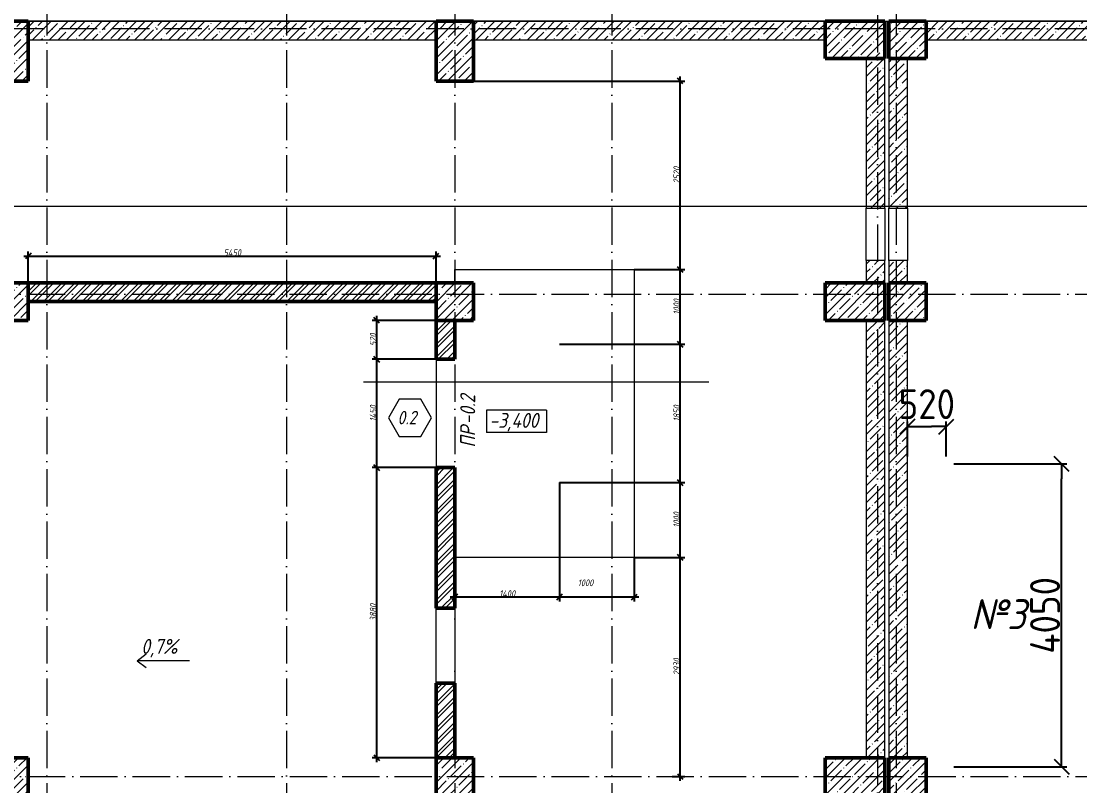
# Model space of a CAD drawing. Header units: millimetres. Extents: x -12989 to 629078, y -109036 to 555275.
# Drawn here: x 576794 to 590944, y 503584 to 513810 of the extents above; entities that cross this region are included whole.
import ezdxf

# ---------------------------------------------------------------- set-up
doc = ezdxf.new("R2010")
doc.units = ezdxf.units.MM
doc.linetypes.add('50_200_ШТРИХ_1Т_ш5_п1_п1_', pattern=[700, 500, -100, 0, -100])
for name, color, linetype, lineweight in [('A-____-____-DIMS', 7, 'Continuous', 9), ('A-DETL-GENF-OTLN-2', 7, 'Continuous', 5), ('A-DOOR-____-IDEN', 7, 'Continuous', 9), ('A-FLOR-____-OTLN', 7, 'Continuous', 9), ('A-GENM-____-IDEN', 7, 'Continuous', 9), ('A-GENM-____-OTLN', 7, 'Continuous', 9), ('A-WALL-____-MCUT-1', 7, 'Continuous', 9), ('A-WALL-____-MCUT-2', 7, 'Continuous', 50), ('A-WALL-____-OTLN', 7, 'Continuous', 9), ('A-WALL-____-PATT-1', 7, 'Continuous', 9), ('A-WALL-FNSH-MCUT-1', 7, 'Continuous', 9), ('G-____-____-DIMS', 7, 'Continuous', 9), ('G-____-____-TEXT', 7, 'Continuous', 9), ('S-COLS-____-MCUT', 7, 'Continuous', 50), ('S-COLS-____-OTLN', 7, 'Continuous', 9), ('S-GRID-____-OTLN-1', 7, '50_200_ШТРИХ_1Т_ш5_п1_п1_', 9)]:
    doc.layers.add(name, color=color, linetype=linetype, lineweight=lineweight)
for name, color, linetype, lineweight, true_color in [('A-DETL-GENF-OTLN-3', 9, 'Continuous', 9, 0x808080), ('A-WALL-____-OTLN-1', 7, 'Continuous', 9, 0x800000), ('A-WALL-____-PATT-2', 7, 'Continuous', 9, 0x787878), ('G-____-____-SYMB-1', 9, 'Continuous', 9, 0x808080)]:
    doc.layers.add(name, color=color, linetype=linetype, lineweight=lineweight, true_color=true_color)
doc.styles.add('ISOCPEUR_I', font='isocpeui.ttf', dxfattribs={"width": 0.9, "height": 2.5})
doc.styles.add('ISOCPEUR_I_2', font='isocpeui.ttf', dxfattribs={"width": 0.85, "height": 2.3})
doc.styles.add('ISOCPEUR_I_3', font='isocpeui.ttf', dxfattribs={"width": 0.85, "height": 2.2})
doc.styles.add('ISOCPEUR_I_4', font='isocpeui.ttf', dxfattribs={"width": 0.85, "height": 2})
doc.styles.add('ISOCPEUR_I_7', font='isocpeui.ttf', dxfattribs={"width": 0.9, "height": 90})
doc.styles.add('СПДС', font='isocpeur.ttf', dxfattribs={"width": 0.9})
doc.dimstyles.new('ISO-1_8_0_9К_СРЕДНИЙ_Кладочные', dxfattribs={"dimscale": 304.8, "dimtxt": 89.638306, "dimasz": 0.246063, "dimexe": 0.19685, "dimexo": 0, "dimgap": 0, "dimtad": 1, "dimdec": 3, "dimrnd": 0.001, "dimdsep": 46, "dimtxsty": 'ISOCPEUR_I_7', "dimblk1": 'OBLIQUE', "dimblk2": 'OBLIQUE', "dimsah": 1, "dimcen": 0.09, "dimdle": 0.19685, "dimazin": 0, "dimtfac": 1, "dimtdec": 4, "dimtix": 1, "dimtmove": 2, "dimatfit": 3, "dimfxl": 1, "dimtvp": 1, "dimtolj": 1, "dimtzin": 0, "dimarcsym": 2})
doc.dimstyles.new('ISO-1_8_0_9К_СРЕДНИЙ_Кладочные_2', dxfattribs={"dimscale": 304.8, "dimtxt": 89.638306, "dimasz": 0.246063, "dimexe": 0.19685, "dimexo": 0, "dimgap": 0, "dimtad": 1, "dimdec": 3, "dimrnd": 0.001, "dimdsep": 46, "dimtxsty": 'ISOCPEUR_I_7', "dimblk1": 'OBLIQUE', "dimblk2": 'OBLIQUE', "dimsah": 1, "dimcen": 0.09, "dimdle": 0.19685, "dimazin": 0, "dimtfac": 1, "dimtdec": 4, "dimtix": 1, "dimtmove": 1, "dimatfit": 3, "dimfxl": 1, "dimtvp": 1, "dimtolj": 1, "dimtzin": 0, "dimarcsym": 2})
doc.dimstyles.new('Размера А3', dxfattribs={"dimtxt": 200, "dimasz": 100, "dimexe": 70, "dimexo": 100, "dimgap": 20, "dimtad": 1, "dimdec": 0, "dimrnd": 10, "dimzin": 0, "dimdsep": 46, "dimtxsty": 'СПДС', "dimblk": 'ARROWHEAD_6', "dimcen": 1, "dimclrd": 256, "dimclre": 256, "dimclrt": 256, "dimazin": 0, "dimtfac": 1, "dimtdec": 0, "dimtmove": 2, "dimatfit": 3, "dimfxl": 1, "dimtolj": 1, "dimtzin": 0, "dimarcsym": 0})
pattern_1 = [(45, (513638.8, 428127.92), (-114.04925, 114.04925), []), (45, (513752.85, 428127.92), (-114.04925, 114.04925), [201.612, -40.322, 3.353, -36.97])]
pattern_2 = [(45, (513638.8, 428127.92), (-85.53659, 85.53659), []), (45, (513695.83, 428127.92), (-85.53659, 85.53659), [])]

# ---------------------------------------------------------------- blocks, each defined once
blk = doc.blocks.new('BSC_Колонна _Прямоугольная - 500х800-V86-АР1_Кладочный план подвала в осях 1-64_Ю-ЯЯ')
at = {"layer": 'S-COLS-____-OTLN'}
h = blk.add_hatch(dxfattribs=at)
h.set_pattern_fill('FP_102', color=256, style=0, pattern_type=2)
h.set_pattern_definition([(225, (63000, 85281.04), (114.04925, -114.04925), []), (225, (62885.95, 85281.04), (114.04925, -114.04925), [201.613, -40.323, 3.353, -36.97])])
h.paths.add_polyline_path([(250, 400), (-250, 400), (-250, -400), (250, -400)], flags=0)
at = {"layer": 'S-COLS-____-MCUT'}
for p, q in [((250, 400), (-250, 400)), ((-250, 400), (-250, -400)), ((250, -400), (250, 400)), ((-250, -400), (250, -400))]:
    blk.add_line(p, q, dxfattribs=at)
blk = doc.blocks.new('BSC_Колонна _Прямоугольная - 500х800-V87-АР1_Кладочный план подвала в осях 1-64_Ю-ЯЯ')
at = {"layer": 'S-COLS-____-OTLN'}
h = blk.add_hatch(dxfattribs=at)
h.set_pattern_fill('FP_103', color=256, style=0, pattern_type=2)
h.set_pattern_definition([(225, (68950, 85281.04), (114.04925, -114.04925), []), (225, (68835.95, 85281.04), (114.04925, -114.04925), [201.613, -40.323, 3.353, -36.97])])
h.paths.add_polyline_path([(250, 400), (-250, 400), (-250, -400), (250, -400)], flags=0)
at = {"layer": 'S-COLS-____-MCUT'}
for p, q in [((250, 400), (-250, 400)), ((-250, 400), (-250, -400)), ((250, -400), (250, 400)), ((-250, -400), (250, -400))]:
    blk.add_line(p, q, dxfattribs=at)
blk = doc.blocks.new('BSC_Колонна _Прямоугольная - 500х800-V88-АР1_Кладочный план подвала в осях 1-64_Ю-ЯЯ')
at = {"layer": 'S-COLS-____-OTLN'}
h = blk.add_hatch(dxfattribs=at)
h.set_pattern_fill('FP_104', color=256, style=0, pattern_type=2)
h.set_pattern_definition([(315, (-85431.04, 74300), (114.04925, 114.04925), []), (315, (-85431.04, 74185.95), (114.04925, 114.04925), [201.613, -40.323, 3.353, -36.97])])
h.paths.add_polyline_path([(-250, 400), (-250, -400), (250, -400), (250, 400)], flags=0)
at = {"layer": 'S-COLS-____-MCUT'}
for p, q in [((250, 400), (-250, 400)), ((-250, 400), (-250, -400)), ((250, -400), (250, 400)), ((-250, -400), (250, -400))]:
    blk.add_line(p, q, dxfattribs=at)
blk = doc.blocks.new('BSC_Колонна _Прямоугольная - 500х800-V89-АР1_Кладочный план подвала в осях 1-64_Ю-ЯЯ')
at = {"layer": 'S-COLS-____-OTLN'}
h = blk.add_hatch(dxfattribs=at)
h.set_pattern_fill('FP_105', color=256, style=0, pattern_type=2)
h.set_pattern_definition([(315, (-81931.04, 74300), (114.04925, 114.04925), []), (315, (-81931.04, 74185.95), (114.04925, 114.04925), [201.613, -40.323, 3.353, -36.97])])
h.paths.add_polyline_path([(-250, 400), (-250, -400), (250, -400), (250, 400)], flags=0)
at = {"layer": 'S-COLS-____-MCUT'}
for p, q in [((250, 400), (-250, 400)), ((-250, 400), (-250, -400)), ((250, -400), (250, 400)), ((-250, -400), (250, -400))]:
    blk.add_line(p, q, dxfattribs=at)
blk = doc.blocks.new('BSC_Колонна _Прямоугольная - 500х800-V90-АР1_Кладочный план подвала в осях 1-64_Ю-ЯЯ')
at = {"layer": 'S-COLS-____-OTLN'}
h = blk.add_hatch(dxfattribs=at)
h.set_pattern_fill('FP_106', color=256, style=0, pattern_type=2)
h.set_pattern_definition([(315, (-75581.04, 74300), (114.04925, 114.04925), []), (315, (-75581.04, 74185.95), (114.04925, 114.04925), [201.613, -40.323, 3.353, -36.97])])
h.paths.add_polyline_path([(-250, 400), (-250, -400), (250, -400), (250, 400)], flags=0)
at = {"layer": 'S-COLS-____-MCUT'}
for p, q in [((250, 400), (-250, 400)), ((-250, 400), (-250, -400)), ((250, -400), (250, 400)), ((-250, -400), (250, -400))]:
    blk.add_line(p, q, dxfattribs=at)
blk = doc.blocks.new('BSC_Колонна _Прямоугольная - 500х500-V102-АР1_Кладочный план подвала в осях 1-64_Ю-ЯЯ')
at = {"layer": 'S-COLS-____-OTLN'}
h = blk.add_hatch(dxfattribs=at)
h.set_pattern_fill('FP_118', color=256, style=0, pattern_type=2)
h.set_pattern_definition([(45, (-75000, -85431.04), (-114.04925, 114.04925), []), (45, (-74885.95, -85431.04), (-114.04925, 114.04925), [201.613, -40.323, 3.353, -36.97])])
h.paths.add_polyline_path([(-250, -250), (250, -250), (250, 250), (-250, 250)], flags=0)
at = {"layer": 'S-COLS-____-MCUT'}
for p, q in [((250, 250), (-250, 250)), ((-250, 250), (-250, -250)), ((250, -250), (250, 250)), ((-250, -250), (250, -250))]:
    blk.add_line(p, q, dxfattribs=at)
blk = doc.blocks.new('BSC_Колонна _Прямоугольная - 500х500-V103-АР1_Кладочный план подвала в осях 1-64_Ю-ЯЯ')
at = {"layer": 'S-COLS-____-OTLN'}
h = blk.add_hatch(dxfattribs=at)
h.set_pattern_fill('FP_119', color=256, style=0, pattern_type=2)
h.set_pattern_definition([(45, (-75000, -75581.04), (-114.04925, 114.04925), []), (45, (-74885.95, -75581.04), (-114.04925, 114.04925), [201.613, -40.323, 3.353, -36.97])])
h.paths.add_polyline_path([(-250, -250), (250, -250), (250, 250), (-250, 250)], flags=0)
at = {"layer": 'S-COLS-____-MCUT'}
for p, q in [((250, 250), (-250, 250)), ((-250, 250), (-250, -250)), ((250, -250), (250, 250)), ((-250, -250), (250, -250))]:
    blk.add_line(p, q, dxfattribs=at)
blk = doc.blocks.new('BSC_Колонна _Прямоугольная - 500х500-V157-АР1_Кладочный план подвала в осях 1-64_Ю-ЯЯ')
at = {"layer": 'S-COLS-____-OTLN'}
h = blk.add_hatch(dxfattribs=at)
h.set_pattern_fill('FP_174', color=256, style=0, pattern_type=2)
h.set_pattern_definition([(45, (-68950, -81931.04), (-114.04925, 114.04925), []), (45, (-68835.95, -81931.04), (-114.04925, 114.04925), [201.613, -40.323, 3.353, -36.97])])
h.paths.add_polyline_path([(-250, -250), (250, -250), (250, 250), (-250, 250)], flags=0)
at = {"layer": 'S-COLS-____-MCUT'}
for p, q in [((250, 250), (-250, 250)), ((-250, 250), (-250, -250)), ((250, -250), (250, 250)), ((-250, -250), (250, -250))]:
    blk.add_line(p, q, dxfattribs=at)
blk = doc.blocks.new('BSC_Колонна _Прямоугольная - 500х500-V158-АР1_Кладочный план подвала в осях 1-64_Ю-ЯЯ')
at = {"layer": 'S-COLS-____-OTLN'}
h = blk.add_hatch(dxfattribs=at)
h.set_pattern_fill('FP_175', color=256, style=0, pattern_type=2)
h.set_pattern_definition([(45, (-63000, -81931.04), (-114.04925, 114.04925), []), (45, (-62885.95, -81931.04), (-114.04925, 114.04925), [201.613, -40.323, 3.353, -36.97])])
h.paths.add_polyline_path([(-250, -250), (250, -250), (250, 250), (-250, 250)], flags=0)
at = {"layer": 'S-COLS-____-MCUT'}
for p, q in [((250, 250), (-250, 250)), ((-250, 250), (-250, -250)), ((250, -250), (250, 250)), ((-250, -250), (250, -250))]:
    blk.add_line(p, q, dxfattribs=at)
blk = doc.blocks.new('BSC_Колонна _Прямоугольная - 500х500-V160-АР1_Кладочный план подвала в осях 1-64_Ю-ЯЯ')
at = {"layer": 'S-COLS-____-OTLN'}
h = blk.add_hatch(dxfattribs=at)
h.set_pattern_fill('FP_177', color=256, style=0, pattern_type=2)
h.set_pattern_definition([(45, (-68950, -75581.04), (-114.04925, 114.04925), []), (45, (-68835.95, -75581.04), (-114.04925, 114.04925), [201.613, -40.323, 3.353, -36.97])])
h.paths.add_polyline_path([(-250, -250), (250, -250), (250, 250), (-250, 250)], flags=0)
at = {"layer": 'S-COLS-____-MCUT'}
for p, q in [((250, 250), (-250, 250)), ((-250, 250), (-250, -250)), ((250, -250), (250, 250)), ((-250, -250), (250, -250))]:
    blk.add_line(p, q, dxfattribs=at)
blk = doc.blocks.new('BSC_Колонна _Прямоугольная - 500х500-V161-АР1_Кладочный план подвала в осях 1-64_Ю-ЯЯ')
at = {"layer": 'S-COLS-____-OTLN'}
h = blk.add_hatch(dxfattribs=at)
h.set_pattern_fill('FP_178', color=256, style=0, pattern_type=2)
h.set_pattern_definition([(45, (-63000, -75581.04), (-114.04925, 114.04925), []), (45, (-62885.95, -75581.04), (-114.04925, 114.04925), [201.613, -40.323, 3.353, -36.97])])
h.paths.add_polyline_path([(-250, -250), (250, -250), (250, 250), (-250, 250)], flags=0)
at = {"layer": 'S-COLS-____-MCUT'}
for p, q in [((250, 250), (-250, 250)), ((-250, 250), (-250, -250)), ((250, -250), (250, 250)), ((-250, -250), (250, -250))]:
    blk.add_line(p, q, dxfattribs=at)
blk = doc.blocks.new('АР_Перемычка - АР_Перемычка-28769347-АР1_Кладочный план подвала в осях 1-64_Ю-ЯЯ')
at = {"layer": 'A-GENM-____-OTLN'}
blk.add_line((-250, -125), (-243, -125), dxfattribs=at)
blk = doc.blocks.new('DET_L_Имитация разреза_ISO2-5 - Верх-27490002-АР1_Кладочный план подвала в осях 1-64_Ю-ЯЯ')
at = {"layer": 'A-DETL-GENF-OTLN-3'}
blk.add_line((143, 0), (4757, 0), dxfattribs=at)
blk = doc.blocks.new('Высотные отметки - 9_5х3_5_h_-17668430-АР1_Кладочный план подвала в осях 1-64_Ю-ЯЯ')
at = {"layer": 'G-____-____-DIMS'}
for p, q in [((-4, 3), (-4, 0)), ((4, 3), (-4, 3)), ((4, 3), (4, 0)), ((4, 0), (-4, 0))]:
    blk.add_line(p, q, dxfattribs=at)
blk = doc.blocks.new('_Oblique')
at = {"color": 0, "linetype": 'ByBlock', "lineweight": -2}
blk.add_line((-0.5, -0.5), (0.5, 0.5), dxfattribs=at)
blk = doc.blocks.new('*D6629')
at = {"layer": 'A-____-____-DIMS', "color": 0, "lineweight": -2, "transparency": 16777216}
for p, q in [((584989, 506639), (585662, 506639)), ((585602, 503649), (585602, 506699)), ((585495, 503709), (585662, 503709))]:
    blk.add_line(p, q, dxfattribs=at)
at = {"layer": 'Defpoints', "color": 0, "transparency": 16777216}
for p in [(584989, 506639), (585602, 506639), (585495, 503709)]:
    blk.add_point(p, dxfattribs=at)
at = {"layer": 'A-____-____-DIMS', "color": 0, "lineweight": -2, "transparency": 16777216, "xscale": 75, "yscale": 75, "zscale": 75}
for p, rotation in [((585602, 506639), 90), ((585602, 503709), 270)]:
    blk.add_blockref('_Oblique', p, dxfattribs=dict(at, rotation=rotation))
at = {"layer": 'A-____-____-DIMS', "color": 0, "transparency": 16777216, "insert": (585557, 505174), "char_height": 90, "width": 546.1, "attachment_point": 5, "rotation": 90, "style": 'ISOCPEUR_I_7'}
blk.add_mtext('\\A1;2930', dxfattribs=at)
blk = doc.blocks.new('*D6630')
at = {"layer": 'A-____-____-DIMS', "color": 0, "lineweight": -2, "transparency": 16777216}
for p, q in [((585602, 506579), (585602, 507699)), ((583989, 507639), (585662, 507639)), ((584989, 506639), (585662, 506639))]:
    blk.add_line(p, q, dxfattribs=at)
at = {"layer": 'Defpoints', "color": 0, "transparency": 16777216}
for p in [(583989, 507639), (585602, 507639), (584989, 506639)]:
    blk.add_point(p, dxfattribs=at)
at = {"layer": 'A-____-____-DIMS', "color": 0, "lineweight": -2, "transparency": 16777216, "xscale": 75, "yscale": 75, "zscale": 75}
for p, rotation in [((585602, 507639), 90), ((585602, 506639), 270)]:
    blk.add_blockref('_Oblique', p, dxfattribs=dict(at, rotation=rotation))
at = {"layer": 'A-____-____-DIMS', "color": 0, "transparency": 16777216, "insert": (585557, 507139), "char_height": 90, "width": 504.73, "attachment_point": 5, "rotation": 90, "style": 'ISOCPEUR_I_7'}
blk.add_mtext('\\A1;1000', dxfattribs=at)
blk = doc.blocks.new('*D6631')
at = {"layer": 'A-____-____-DIMS', "color": 0, "lineweight": -2, "transparency": 16777216}
for p, q in [((585602, 507579), (585602, 509549)), ((583989, 509489), (585662, 509489)), ((583989, 507639), (585662, 507639))]:
    blk.add_line(p, q, dxfattribs=at)
at = {"layer": 'Defpoints', "color": 0, "transparency": 16777216}
for p in [(583989, 509489), (585602, 509489), (583989, 507639)]:
    blk.add_point(p, dxfattribs=at)
at = {"layer": 'A-____-____-DIMS', "color": 0, "lineweight": -2, "transparency": 16777216, "xscale": 75, "yscale": 75, "zscale": 75}
for p, rotation in [((585602, 509489), 90), ((585602, 507639), 270)]:
    blk.add_blockref('_Oblique', p, dxfattribs=dict(at, rotation=rotation))
at = {"layer": 'A-____-____-DIMS', "color": 0, "transparency": 16777216, "insert": (585557, 508564), "char_height": 90, "width": 504.73, "attachment_point": 5, "rotation": 90, "style": 'ISOCPEUR_I_7'}
blk.add_mtext('\\A1;1850', dxfattribs=at)
blk = doc.blocks.new('*D6632')
at = {"layer": 'A-____-____-DIMS', "color": 0, "lineweight": -2, "transparency": 16777216}
for p, q in [((585602, 509429), (585602, 510549)), ((584989, 510489), (585662, 510489)), ((583989, 509489), (585662, 509489))]:
    blk.add_line(p, q, dxfattribs=at)
at = {"layer": 'Defpoints', "color": 0, "transparency": 16777216}
for p in [(584989, 510489), (585602, 510489), (583989, 509489)]:
    blk.add_point(p, dxfattribs=at)
at = {"layer": 'A-____-____-DIMS', "color": 0, "lineweight": -2, "transparency": 16777216, "xscale": 75, "yscale": 75, "zscale": 75}
for p, rotation in [((585602, 510489), 90), ((585602, 509489), 270)]:
    blk.add_blockref('_Oblique', p, dxfattribs=dict(at, rotation=rotation))
at = {"layer": 'A-____-____-DIMS', "color": 0, "transparency": 16777216, "insert": (585557, 509989), "char_height": 90, "width": 504.73, "attachment_point": 5, "rotation": 90, "style": 'ISOCPEUR_I_7'}
blk.add_mtext('\\A1;1000', dxfattribs=at)
blk = doc.blocks.new('*D6633')
at = {"layer": 'A-____-____-DIMS', "color": 0, "lineweight": -2, "transparency": 16777216}
for p, q in [((582839, 513009), (585662, 513009)), ((585602, 510429), (585602, 513069)), ((584989, 510489), (585662, 510489))]:
    blk.add_line(p, q, dxfattribs=at)
at = {"layer": 'Defpoints', "color": 0, "transparency": 16777216}
for p in [(582839, 513009), (585602, 513009), (584989, 510489)]:
    blk.add_point(p, dxfattribs=at)
at = {"layer": 'A-____-____-DIMS', "color": 0, "lineweight": -2, "transparency": 16777216, "xscale": 75, "yscale": 75, "zscale": 75}
for p, rotation in [((585602, 513009), 90), ((585602, 510489), 270)]:
    blk.add_blockref('_Oblique', p, dxfattribs=dict(at, rotation=rotation))
at = {"layer": 'A-____-____-DIMS', "color": 0, "transparency": 16777216, "insert": (585557, 511749), "char_height": 90, "width": 546.1, "attachment_point": 5, "rotation": 90, "style": 'ISOCPEUR_I_7'}
blk.add_mtext('\\A1;2520', dxfattribs=at)
blk = doc.blocks.new('*D6634')
at = {"layer": 'A-____-____-DIMS', "color": 0, "lineweight": -2, "transparency": 16777216}
for p, q in [((583989, 507639), (583989, 506049)), ((584989, 506639), (584989, 506049)), ((585049, 506109), (583929, 506109))]:
    blk.add_line(p, q, dxfattribs=at)
at = {"layer": 'Defpoints', "color": 0, "transparency": 16777216}
for p in [(583989, 507639), (584989, 506639), (583989, 506109)]:
    blk.add_point(p, dxfattribs=at)
at = {"layer": 'A-____-____-DIMS', "color": 0, "lineweight": -2, "transparency": 16777216, "xscale": 75, "yscale": 75, "zscale": 75, "rotation": 180}
blk.add_blockref('_Oblique', (583989, 506109), dxfattribs=at)
at = {"layer": 'A-____-____-DIMS', "color": 0, "lineweight": -2, "transparency": 16777216, "xscale": 75, "yscale": 75, "zscale": 75}
blk.add_blockref('_Oblique', (584989, 506109), dxfattribs=at)
at = {"layer": 'A-____-____-DIMS', "color": 0, "transparency": 16777216, "insert": (584233, 506344), "char_height": 90, "width": 504.73, "attachment_point": 1, "line_spacing_factor": 1.149209, "style": 'ISOCPEUR_I_7'}
blk.add_mtext('\\A1;1000', dxfattribs=at)
blk = doc.blocks.new('*D6635')
at = {"layer": 'A-____-____-DIMS', "color": 0, "lineweight": -2, "transparency": 16777216}
for p, q in [((583989, 507639), (583989, 506049)), ((582589, 506003), (582589, 506169)), ((584049, 506109), (582529, 506109))]:
    blk.add_line(p, q, dxfattribs=at)
at = {"layer": 'Defpoints', "color": 0, "transparency": 16777216}
for p in [(583989, 507639), (582589, 506109), (582589, 506003)]:
    blk.add_point(p, dxfattribs=at)
at = {"layer": 'A-____-____-DIMS', "color": 0, "lineweight": -2, "transparency": 16777216, "xscale": 75, "yscale": 75, "zscale": 75, "rotation": 180}
blk.add_blockref('_Oblique', (582589, 506109), dxfattribs=at)
at = {"layer": 'A-____-____-DIMS', "color": 0, "lineweight": -2, "transparency": 16777216, "xscale": 75, "yscale": 75, "zscale": 75}
blk.add_blockref('_Oblique', (583989, 506109), dxfattribs=at)
at = {"layer": 'A-____-____-DIMS', "color": 0, "transparency": 16777216, "insert": (583289, 506154), "char_height": 90, "width": 521.28, "attachment_point": 5, "style": 'ISOCPEUR_I_7'}
blk.add_mtext('\\A1;1400', dxfattribs=at)
blk = doc.blocks.new('Марка проема - марка проема-27336095-АР1_Кладочный план подвала в осях 1-64_Ю-ЯЯ')
at = {"layer": 'A-DOOR-____-IDEN'}
for p, q in [((-1.44, 0.16), (-2.88, -2.33)), ((1.44, 0.16), (-1.44, 0.16)), ((2.88, -2.33), (1.44, 0.16)), ((-2.88, -2.33), (-1.44, -4.82)), ((1.44, -4.82), (2.88, -2.33)), ((-1.44, -4.82), (1.44, -4.82))]:
    blk.add_line(p, q, dxfattribs=at)
blk = doc.blocks.new('*D6695')
at = {"layer": 'A-____-____-DIMS', "color": 0, "lineweight": -2, "transparency": 16777216}
for p, q in [((576829, 510669), (582399, 510669)), ((576889, 510309), (576889, 510729)), ((582339, 510309), (582339, 510729))]:
    blk.add_line(p, q, dxfattribs=at)
at = {"layer": 'Defpoints', "color": 0, "transparency": 16777216}
for p in [(582339, 510669), (576889, 510309), (582339, 510309)]:
    blk.add_point(p, dxfattribs=at)
at = {"layer": 'A-____-____-DIMS', "color": 0, "lineweight": -2, "transparency": 16777216, "xscale": 75, "yscale": 75, "zscale": 75, "rotation": 180}
blk.add_blockref('_Oblique', (576889, 510669), dxfattribs=at)
at = {"layer": 'A-____-____-DIMS', "color": 0, "lineweight": -2, "transparency": 16777216, "xscale": 75, "yscale": 75, "zscale": 75}
blk.add_blockref('_Oblique', (582339, 510669), dxfattribs=at)
at = {"layer": 'A-____-____-DIMS', "color": 0, "transparency": 16777216, "insert": (579614, 510714), "char_height": 90, "width": 562.65, "attachment_point": 5, "style": 'ISOCPEUR_I_7'}
blk.add_mtext('\\A1;5450', dxfattribs=at)
blk = doc.blocks.new('*D6701')
at = {"layer": 'A-____-____-DIMS', "color": 0, "lineweight": -2, "transparency": 16777216}
for p, q in [((581544, 509869), (581544, 509229)), ((582339, 509809), (581484, 509809)), ((582331, 509289), (581484, 509289))]:
    blk.add_line(p, q, dxfattribs=at)
at = {"layer": 'Defpoints', "color": 0, "transparency": 16777216}
for p in [(582339, 509809), (581544, 509289), (582331, 509289)]:
    blk.add_point(p, dxfattribs=at)
at = {"layer": 'A-____-____-DIMS', "color": 0, "lineweight": -2, "transparency": 16777216, "xscale": 75, "yscale": 75, "zscale": 75}
for p, rotation in [((581544, 509809), 90), ((581544, 509289), 270)]:
    blk.add_blockref('_Oblique', p, dxfattribs=dict(at, rotation=rotation))
at = {"layer": 'A-____-____-DIMS', "color": 0, "transparency": 16777216, "insert": (581499, 509549), "char_height": 90, "width": 409.58, "attachment_point": 5, "rotation": 90, "style": 'ISOCPEUR_I_7'}
blk.add_mtext('\\A1;520', dxfattribs=at)
blk = doc.blocks.new('*D6702')
at = {"layer": 'A-____-____-DIMS', "color": 0, "lineweight": -2, "transparency": 16777216}
for p, q in [((582331, 509289), (581484, 509289)), ((581544, 509349), (581544, 507779)), ((582331, 507839), (581484, 507839))]:
    blk.add_line(p, q, dxfattribs=at)
at = {"layer": 'Defpoints', "color": 0, "transparency": 16777216}
for p in [(582331, 509289), (581544, 507839), (582331, 507839)]:
    blk.add_point(p, dxfattribs=at)
at = {"layer": 'A-____-____-DIMS', "color": 0, "lineweight": -2, "transparency": 16777216, "xscale": 75, "yscale": 75, "zscale": 75}
for p, rotation in [((581544, 509289), 90), ((581544, 507839), 270)]:
    blk.add_blockref('_Oblique', p, dxfattribs=dict(at, rotation=rotation))
at = {"layer": 'A-____-____-DIMS', "color": 0, "transparency": 16777216, "insert": (581499, 508564), "char_height": 90, "width": 521.28, "attachment_point": 5, "rotation": 90, "style": 'ISOCPEUR_I_7'}
blk.add_mtext('\\A1;1450', dxfattribs=at)
blk = doc.blocks.new('*D6703')
at = {"layer": 'A-____-____-DIMS', "color": 0, "lineweight": -2, "transparency": 16777216}
for p, q in [((582331, 507839), (581484, 507839)), ((581544, 507899), (581544, 503899)), ((582339, 503959), (581484, 503959))]:
    blk.add_line(p, q, dxfattribs=at)
at = {"layer": 'Defpoints', "color": 0, "transparency": 16777216}
for p in [(582331, 507839), (581544, 503959), (582339, 503959)]:
    blk.add_point(p, dxfattribs=at)
at = {"layer": 'A-____-____-DIMS', "color": 0, "lineweight": -2, "transparency": 16777216, "xscale": 75, "yscale": 75, "zscale": 75}
for p, rotation in [((581544, 507839), 90), ((581544, 503959), 270)]:
    blk.add_blockref('_Oblique', p, dxfattribs=dict(at, rotation=rotation))
at = {"layer": 'A-____-____-DIMS', "color": 0, "transparency": 16777216, "insert": (581499, 505899), "char_height": 90, "width": 546.1, "attachment_point": 5, "rotation": 90, "style": 'ISOCPEUR_I_7'}
blk.add_mtext('\\A1;3880', dxfattribs=at)
blk = doc.blocks.new('ARROWHEAD_6')
at = {"color": 0, "linetype": 'Continuous'}
for p, q in [((0, 0), (-1, 0)), ((-0.5, -0.5), (0.5, 0.5))]:
    blk.add_line(p, q, dxfattribs=at)
blk = doc.blocks.new('*D6345')
at = {"lineweight": -2, "transparency": 16777216}
for p, q in [((589259, 507889), (590769, 507889)), ((590699, 504039), (590699, 507689)), ((589259, 503839), (590769, 503839))]:
    blk.add_line(p, q, dxfattribs=at)
at = {"layer": 'Defpoints', "color": 0, "transparency": 16777216}
for p in [(589159, 507889), (590699, 507889), (589159, 503839)]:
    blk.add_point(p, dxfattribs=at)
at = {"lineweight": -2, "transparency": 16777216, "xscale": 200, "yscale": 200, "zscale": 200}
for p, rotation in [((590699, 507889), 90), ((590699, 503839), 270)]:
    blk.add_blockref('ARROWHEAD_6', p, dxfattribs=dict(at, rotation=rotation))
at = {"lineweight": 25, "transparency": 16777216, "insert": (590479, 505864), "char_height": 400, "attachment_point": 5, "rotation": 90, "style": 'СПДС'}
blk.add_mtext('\\A1;4050', dxfattribs=at)
blk = doc.blocks.new('*D6346')
at = {"lineweight": -2, "transparency": 16777216}
for p, q in [((588639, 507989), (588639, 508458)), ((589159, 507989), (589159, 508458)), ((588839, 508388), (588959, 508388))]:
    blk.add_line(p, q, dxfattribs=at)
at = {"layer": 'Defpoints', "color": 0, "transparency": 16777216}
for p in [(589159, 508388), (588639, 507889), (589159, 507889)]:
    blk.add_point(p, dxfattribs=at)
at = {"lineweight": -2, "transparency": 16777216, "xscale": 200, "yscale": 200, "zscale": 200, "rotation": 180}
blk.add_blockref('ARROWHEAD_6', (588639, 508388), dxfattribs=at)
at = {"lineweight": -2, "transparency": 16777216, "xscale": 200, "yscale": 200, "zscale": 200}
blk.add_blockref('ARROWHEAD_6', (589159, 508388), dxfattribs=at)
at = {"lineweight": 25, "transparency": 16777216, "insert": (588899, 508688), "char_height": 400, "attachment_point": 5, "style": 'СПДС'}
blk.add_mtext('\\A1;520', dxfattribs=at)

msp = doc.modelspace()

# ---------------------------------------------------------------- hatches: boundary and pattern name
at = {"layer": 'A-WALL-____-PATT-1'}
h = msp.add_hatch(dxfattribs=at)
h.set_pattern_fill('FP_1', color=256, style=0, pattern_type=2)
h.set_pattern_definition(pattern_1)
h.paths.add_polyline_path([(582338.8036, 513558.9591), (582338.8036, 513808.9591), (576888.8036, 513808.9591), (576888.8036, 513558.9591), (577253.5231, 513558.9591)], flags=0)
h = msp.add_hatch(dxfattribs=at)
h.set_pattern_fill('FP_1', color=256, style=0, pattern_type=2)
h.set_pattern_definition(pattern_1)
h.paths.add_polyline_path([(587538.8036, 513558.9591), (587538.8036, 513808.9591), (582838.8036, 513808.9591), (582838.8036, 513558.9591), (584323.3905, 513558.9591)], flags=0)
h = msp.add_hatch(dxfattribs=at)
h.set_pattern_fill('FP_1', color=256, style=0, pattern_type=2)
h.set_pattern_definition(pattern_1)
h.paths.add_polyline_path([(588888.8036, 513558.9591), (591138.8036, 513558.9591), (591138.8036, 513808.9591), (588888.8036, 513808.9591)], flags=0)
h = msp.add_hatch(dxfattribs=at)
h.set_pattern_fill('FP_1', color=256, style=0, pattern_type=2)
h.set_pattern_definition(pattern_1)
h.paths.add_polyline_path([(588338.8036, 510308.9591), (588338.8036, 510608.9591), (588088.8036, 510608.9591), (588088.8036, 510308.9591)], flags=0)
h.paths.add_polyline_path([(588338.8036, 511308.9591), (588338.8036, 513308.9591), (588088.8036, 513308.9591), (588088.8036, 511308.9591)], flags=0)
h = msp.add_hatch(dxfattribs=at)
h.set_pattern_fill('FP_1', color=256, style=0, pattern_type=2)
h.set_pattern_definition(pattern_1)
h.paths.add_polyline_path([(588388.8036, 510308.9591), (588638.8036, 510308.9591), (588638.8036, 510608.9591), (588388.8036, 510608.9591)], flags=0)
h.paths.add_polyline_path([(588388.8036, 511308.9591), (588638.8036, 511308.9591), (588638.8036, 513308.9591), (588388.8036, 513308.9591)], flags=0)
h = msp.add_hatch(dxfattribs=at)
h.set_pattern_fill('FP_1', color=256, style=0, pattern_type=2)
h.set_pattern_definition(pattern_1)
h.paths.add_polyline_path([(588088.8036, 503958.9591), (588338.8036, 503958.9591), (588338.8036, 509808.9591), (588088.8036, 509808.9591), (588088.8036, 507954.972)], flags=0)
h = msp.add_hatch(dxfattribs=at)
h.set_pattern_fill('FP_1', color=256, style=0, pattern_type=2)
h.set_pattern_definition(pattern_1)
h.paths.add_polyline_path([(588388.8036, 503958.9591), (588638.8036, 503958.9591), (588638.8036, 509808.9591), (588388.8036, 509808.9591), (588388.8036, 507954.972)], flags=0)
at = {"layer": 'A-WALL-____-PATT-2'}
h = msp.add_hatch(dxfattribs=at)
h.set_pattern_fill('FP_53', color=256, style=0, pattern_type=2)
h.set_pattern_definition(pattern_2)
h.paths.add_polyline_path([(576888.8036, 510058.9591), (582338.8036, 510058.9591), (582338.8036, 510308.9591), (576888.8036, 510308.9591)], flags=0)
h = msp.add_hatch(dxfattribs=at)
h.set_pattern_fill('FP_53', color=256, style=0, pattern_type=2)
h.set_pattern_definition(pattern_2)
h.paths.add_polyline_path([(582588.8036, 503958.9591), (582588.8036, 504958.9591), (582338.8036, 504958.9591), (582338.8036, 503958.9591)], flags=0)
h.paths.add_polyline_path([(582338.8036, 505958.9591), (582588.8036, 505958.9591), (582588.8036, 507838.9591), (582338.8036, 507838.9591)], flags=0)
h.paths.add_polyline_path([(582588.8036, 509288.9591), (582588.8036, 509808.9591), (582338.8036, 509808.9591), (582338.8036, 509288.9591)], flags=0)
at = {"layer": 'S-COLS-____-OTLN'}
h = msp.add_hatch(dxfattribs=at)
h.set_pattern_fill('FP_1', color=256, style=0, pattern_type=2)
h.set_pattern_definition(pattern_1)
h.paths.add_polyline_path([(588888.8036, 509808.9591), (588888.8036, 510308.9591), (588388.8036, 510308.9591), (588388.8036, 509808.9591)], flags=0)

# ---------------------------------------------------------------- linework, layer by layer
at = {"layer": 'A-FLOR-____-OTLN'}
for p, q in [((582588.8036, 510488.9591), (584988.8036, 510488.9591)), ((582588.8036, 510308.9591), (582588.8036, 510488.9591)), ((584988.8036, 510488.9591), (584988.8036, 506638.9591)), ((582338.8036, 509288.9591), (582338.8036, 507838.9591)), ((584988.8036, 506638.9591), (582588.8036, 506638.9591))]:
    msp.add_line(p, q, dxfattribs=at)
at = {"layer": 'A-WALL-____-MCUT-1'}
for p, q in [((582338.8036, 513808.9591), (576888.8036, 513808.9591)), ((587538.8036, 513808.9591), (582838.8036, 513808.9591)), ((588888.8036, 513808.9591), (591138.8036, 513808.9591)), ((591138.8036, 513808.9591), (588888.8036, 513808.9591)), ((576888.8036, 513558.9591), (582338.8036, 513558.9591)), ((582838.8036, 513558.9591), (587538.8036, 513558.9591)), ((588888.8036, 513558.9591), (591138.8036, 513558.9591)), ((588088.8036, 513308.9591), (588088.8036, 511308.9591)), ((588338.8036, 511308.9591), (588338.8036, 513308.9591)), ((588388.8036, 513308.9591), (588388.8036, 511308.9591)), ((588638.8036, 511308.9591), (588638.8036, 513308.9591)), ((588088.8036, 511308.9591), (588338.8036, 511308.9591)), ((588388.8036, 511308.9591), (588638.8036, 511308.9591)), ((588338.8036, 510608.9591), (588088.8036, 510608.9591)), ((588088.8036, 510608.9591), (588088.8036, 510308.9591)), ((588338.8036, 510308.9591), (588338.8036, 510608.9591)), ((588638.8036, 510608.9591), (588388.8036, 510608.9591)), ((588388.8036, 510608.9591), (588388.8036, 510308.9591)), ((588638.8036, 510308.9591), (588638.8036, 510608.9591)), ((588388.8036, 510308.9591), (588638.8036, 510308.9591)), ((588088.8036, 509808.9591), (588088.8036, 503958.9591)), ((588338.8036, 503958.9591), (588338.8036, 509808.9591)), ((588388.8036, 509808.9591), (588388.8036, 503958.9591)), ((588638.8036, 509808.9591), (588388.8036, 509808.9591)), ((588638.8036, 503958.9591), (588638.8036, 509808.9591))]:
    msp.add_line(p, q, dxfattribs=at)
at = {"layer": 'A-WALL-____-MCUT-2'}
for p, q in [((582338.8036, 510308.9591), (576888.8036, 510308.9591)), ((576888.8036, 510058.9591), (582338.8036, 510058.9591)), ((582338.8036, 509808.9591), (582338.8036, 509288.9591)), ((582588.8036, 509288.9591), (582588.8036, 509808.9591)), ((582338.8036, 509288.9591), (582588.8036, 509288.9591)), ((582588.8036, 507838.9591), (582338.8036, 507838.9591)), ((582338.8036, 507838.9591), (582338.8036, 505958.9591)), ((582588.8036, 505958.9591), (582588.8036, 507838.9591)), ((582338.8036, 505958.9591), (582588.8036, 505958.9591)), ((582588.8036, 504958.9591), (582338.8036, 504958.9591)), ((582338.8036, 504958.9591), (582338.8036, 503958.9591)), ((582588.8036, 503958.9591), (582588.8036, 504958.9591))]:
    msp.add_line(p, q, dxfattribs=at)
at = {"layer": 'A-WALL-____-OTLN'}
for p, q in [((588088.8036, 510608.9591), (588088.8036, 511308.9591)), ((588338.8036, 511308.9591), (588338.8036, 510608.9591)), ((588388.8036, 510608.9591), (588388.8036, 511308.9591)), ((588638.8036, 511308.9591), (588638.8036, 510608.9591))]:
    msp.add_line(p, q, dxfattribs=at)
at = {"layer": 'A-WALL-____-OTLN-1'}
for p, q in [((582338.8036, 504958.9591), (582338.8036, 505958.9591)), ((582588.8036, 505958.9591), (582588.8036, 504958.9591))]:
    msp.add_line(p, q, dxfattribs=at)
at = {"layer": 'A-WALL-FNSH-MCUT-1'}
for p, q in [((576888.8036, 513808.9591), (582338.8036, 513808.9591)), ((582838.8036, 513808.9591), (587538.8036, 513808.9591)), ((588338.8036, 513808.9591), (588388.8036, 513808.9591))]:
    msp.add_line(p, q, dxfattribs=at)
at = {"layer": 'G-____-____-DIMS'}
for p, q in [((578344.8232, 505257.6798), (578464.8232, 505349.7591)), ((578344.8232, 505257.6798), (578464.8232, 505165.6006)), ((579044.8232, 505257.6798), (578344.8232, 505257.6798))]:
    msp.add_line(p, q, dxfattribs=at)
at = {"layer": 'G-____-____-SYMB-1'}
msp.add_line((508776.7007, 511336.9697), (617769.1542, 511336.9697), dxfattribs=at)
at = {"layer": 'S-COLS-____-MCUT'}
for p, q in [((588888.8036, 510308.9591), (588388.8036, 510308.9591)), ((588388.8036, 510308.9591), (588388.8036, 509808.9591)), ((588888.8036, 509808.9591), (588888.8036, 510308.9591)), ((588388.8036, 509808.9591), (588888.8036, 509808.9591))]:
    msp.add_line(p, q, dxfattribs=at)
at = {"layer": 'S-GRID-____-OTLN-1'}
for p, q in [((577138.8036, 519020.7686), (577138.8036, 481183.844)), ((580338.8036, 519020.7686), (580338.8036, 481019.505)), ((582588.8036, 519020.7686), (582588.8036, 468222.3269)), ((584688.8036, 519020.7686), (584688.8036, 468222.3269)), ((588488.8036, 519020.7686), (588488.8036, 468222.3269)), ((588238.8036, 518792.9277), (588238.8036, 468541.1622)), ((617713.2102, 513708.9591), (508970.0334, 513708.9591)), ((508970.0334, 510158.9591), (617713.2102, 510158.9591)), ((562880.8213, 503708.9591), (617713.2102, 503708.9591))]:
    msp.add_line(p, q, dxfattribs=at)

# ---------------------------------------------------------------- block references
at = {"layer": 'A-DETL-GENF-OTLN-2'}
msp.add_blockref('DET_L_Имитация разреза_ISO2-5 - Верх-27490002-АР1_Кладочный план подвала в осях 1-64_Ю-ЯЯ', (581226.4604, 508986.9496), dxfattribs=at)
at = {"layer": 'A-DOOR-____-IDEN', "xscale": 99.99999999999993, "yscale": 99.99999999999993, "zscale": 99.99999999999993}
msp.add_blockref('Марка проема - марка проема-27336095-АР1_Кладочный план подвала в осях 1-64_Ю-ЯЯ', (581989.4072, 508739.5232), dxfattribs=at)
at = {"layer": 'A-GENM-____-OTLN', "rotation": 269.9999999999999}
msp.add_blockref('АР_Перемычка - АР_Перемычка-28769347-АР1_Кладочный план подвала в осях 1-64_Ю-ЯЯ', (582463.8036, 509288.9591), dxfattribs=at)
at = {"layer": 'G-____-____-DIMS', "xscale": 99.99999999999993, "yscale": 99.99999999999993, "zscale": 99.99999999999993}
msp.add_blockref('Высотные отметки - 9_5х3_5_h_-17668430-АР1_Кладочный план подвала в осях 1-64_Ю-ЯЯ', (583413.9946, 508309.772), dxfattribs=at)
at = {"layer": 'S-COLS-____-OTLN'}
for name, p, rotation in [('BSC_Колонна _Прямоугольная - 500х800-V86-АР1_Кладочный план подвала в осях 1-64_Ю-ЯЯ', (576638.8036, 513408.9591), 180), ('BSC_Колонна _Прямоугольная - 500х800-V87-АР1_Кладочный план подвала в осях 1-64_Ю-ЯЯ', (582588.8036, 513408.9591), 180), ('BSC_Колонна _Прямоугольная - 500х800-V88-АР1_Кладочный план подвала в осях 1-64_Ю-ЯЯ', (587938.8036, 513558.9591), 89.9999999999999), ('BSC_Колонна _Прямоугольная - 500х800-V89-АР1_Кладочный план подвала в осях 1-64_Ю-ЯЯ', (587938.8036, 510058.9591), 89.9999999999999), ('BSC_Колонна _Прямоугольная - 500х800-V90-АР1_Кладочный план подвала в осях 1-64_Ю-ЯЯ', (587938.8036, 503708.9591), 89.9999999999999)]:
    msp.add_blockref(name, p, dxfattribs=dict(at, rotation=rotation))
for name, p in [('BSC_Колонна _Прямоугольная - 500х500-V102-АР1_Кладочный план подвала в осях 1-64_Ю-ЯЯ', (588638.8036, 513558.9591)), ('BSC_Колонна _Прямоугольная - 500х500-V158-АР1_Кладочный план подвала в осях 1-64_Ю-ЯЯ', (576638.8036, 510058.9591)), ('BSC_Колонна _Прямоугольная - 500х500-V157-АР1_Кладочный план подвала в осях 1-64_Ю-ЯЯ', (582588.8036, 510058.9591)), ('BSC_Колонна _Прямоугольная - 500х500-V161-АР1_Кладочный план подвала в осях 1-64_Ю-ЯЯ', (576638.8036, 503708.9591)), ('BSC_Колонна _Прямоугольная - 500х500-V160-АР1_Кладочный план подвала в осях 1-64_Ю-ЯЯ', (582588.8036, 503708.9591)), ('BSC_Колонна _Прямоугольная - 500х500-V103-АР1_Кладочный план подвала в осях 1-64_Ю-ЯЯ', (588638.8036, 503708.9591))]:
    msp.add_blockref(name, p, dxfattribs=at)

# ---------------------------------------------------------------- texts
at = {"layer": 'A-DOOR-____-IDEN', "insert": (581823.6181, 508598.3427), "char_height": 180, "width": 353.544187, "attachment_point": 1, "style": 'ISOCPEUR_I_4'}
msp.add_mtext('0.2', dxfattribs=at)
at = {"layer": 'A-GENM-____-IDEN', "char_height": 200, "attachment_point": 1, "rotation": 90, "style": 'ISOCPEUR_I_2'}
for s, insert, width in [('-0.2', (582662.5236, 508417.2466), 548.35425), ('ПР', (582662.5236, 508107.6841), 375.18975)]:
    msp.add_mtext(s, dxfattribs=dict(at, insert=insert, width=width))
at = {"layer": 'G-____-____-DIMS', "char_height": 200, "attachment_point": 1, "line_spacing_factor": 1.149209}
for s, insert, width, style in [('-3,400', (583053.4614, 508571.0632), 865.279833, 'ISOCPEUR_I_2'), ('0,7%', (578400.0225, 505548.971), 707.521631, 'ISOCPEUR_I_3')]:
    msp.add_mtext(s, dxfattribs=dict(at, insert=insert, width=width, style=style))
at = {"layer": 'G-____-____-TEXT', "insert": (589484.6277, 506079.2811), "char_height": 400, "width": 2763.416813, "attachment_point": 1, "style": 'ISOCPEUR_I'}
msp.add_mtext('№3', dxfattribs=at)

# ---------------------------------------------------------------- dimensions: what is measured, and where the dimension line sits
at = {"lineweight": 25}
dim = msp.add_linear_dim(base=(589158.8036, 508387.7938), p1=(588638.8036, 507888.9591), p2=(589158.8036, 507888.9591), dimstyle='Размера А3', override={"dimtxt": 400, "dimasz": 200}, dxfattribs=at)
dim.commit()
dim.dimension.update_dxf_attribs({"geometry": '*D6346', "text_midpoint": (588898.8036, 508687.7938)})
dim = msp.add_linear_dim(base=(590698.5456, 507888.9591), p1=(589158.8036, 503838.9591), p2=(589158.8036, 507888.9591), angle=90, dimstyle='Размера А3', override={"dimtxt": 400, "dimasz": 200}, dxfattribs=at)
dim.commit()
dim.dimension.update_dxf_attribs({"geometry": '*D6345', "text_midpoint": (590478.5456, 505863.9591)})
at = {"layer": 'A-____-____-DIMS'}
for base, p1, p2, override, picture, middle in [((585601.5086, 513008.9591), (584988.8036, 510488.9591), (582838.8036, 513008.9591), {"dimtxt": 400, "dimpost": '<>', "dimfxl": 3312.536792}, '*D6633', (585556.5086, 511748.9591)), ((585601.5086, 510488.9591), (583988.8036, 509488.9591), (584988.8036, 510488.9591), {"dimtxt": 400, "dimpost": '<>', "dimfxl": 1414.213562}, '*D6632', (585556.5086, 509988.9591)), ((581543.6897, 509288.9591), (582338.8036, 509808.9591), (582330.8036, 509288.9591), {"dimtxt": 400, "dimpost": '<>', "dimfxl": 520.061535}, '*D6701', (581498.6897, 509548.9591)), ((585601.5086, 509488.9591), (583988.8036, 507638.9591), (583988.8036, 509488.9591), {"dimtxt": 400, "dimpost": '<>', "dimfxl": 1850}, '*D6631', (585556.5086, 508563.9591)), ((581543.6897, 507838.9591), (582330.8036, 509288.9591), (582330.8036, 507838.9591), {"dimtxt": 400, "dimpost": '<>', "dimfxl": 1450}, '*D6702', (581498.6897, 508563.9591)), ((581543.6897, 503958.9591), (582330.8036, 507838.9591), (582338.8036, 503958.9591), {"dimtxt": 400, "dimpost": '<>', "dimfxl": 3880.008247}, '*D6703', (581498.6897, 505898.9591)), ((585601.5086, 507638.9591), (584988.8036, 506638.9591), (583988.8036, 507638.9591), {"dimtxt": 400, "dimpost": '<>', "dimfxl": 1414.213562}, '*D6630', (585556.5086, 507138.9591)), ((585601.5086, 506638.9591), (585495.4426, 503708.9591), (584988.8036, 506638.9591), {"dimtxt": 400, "dimpost": '<>', "dimfxl": 2973.479962}, '*D6629', (585556.5086, 505173.9591))]:
    dim = msp.add_linear_dim(base=base, p1=p1, p2=p2, angle=90, dimstyle='ISO-1_8_0_9К_СРЕДНИЙ_Кладочные', override=override, dxfattribs=at)
    dim.commit()
    dim.dimension.update_dxf_attribs({"geometry": picture, "text_midpoint": middle})
for base, p1, p2, override, picture, middle in [((582338.8036, 510669.4808), (576888.8036, 510308.9591), (582338.8036, 510308.9591), {"dimtxt": 400, "dimpost": '<>', "dimfxl": 5450}, '*D6695', (579613.8036, 510714.4808)), ((582588.8036, 506109.2957), (583988.8036, 507638.9591), (582588.8036, 506003.2297), {"dimtxt": 400, "dimpost": '<>', "dimfxl": 2153.046859}, '*D6635', (583288.8036, 506154.2957))]:
    dim = msp.add_linear_dim(base=base, p1=p1, p2=p2, dimstyle='ISO-1_8_0_9К_СРЕДНИЙ_Кладочные', override=override, dxfattribs=at)
    dim.commit()
    dim.dimension.update_dxf_attribs({"geometry": picture, "text_midpoint": middle})
dim = msp.add_linear_dim(base=(583988.8036, 506109.2957), p1=(584988.8036, 506638.9591), p2=(583988.8036, 507638.9591), dimstyle='ISO-1_8_0_9К_СРЕДНИЙ_Кладочные_2', override={"dimtxt": 400, "dimpost": '<>', "dimfxl": 1414.213562}, dxfattribs=at)
dim.commit()
dim.dimension.update_dxf_attribs({"geometry": '*D6634', "text_midpoint": (584484.9671, 506224.4578), "dimtype": 160, "text_rotation": 360})

doc.saveas('drawing.dxf')
